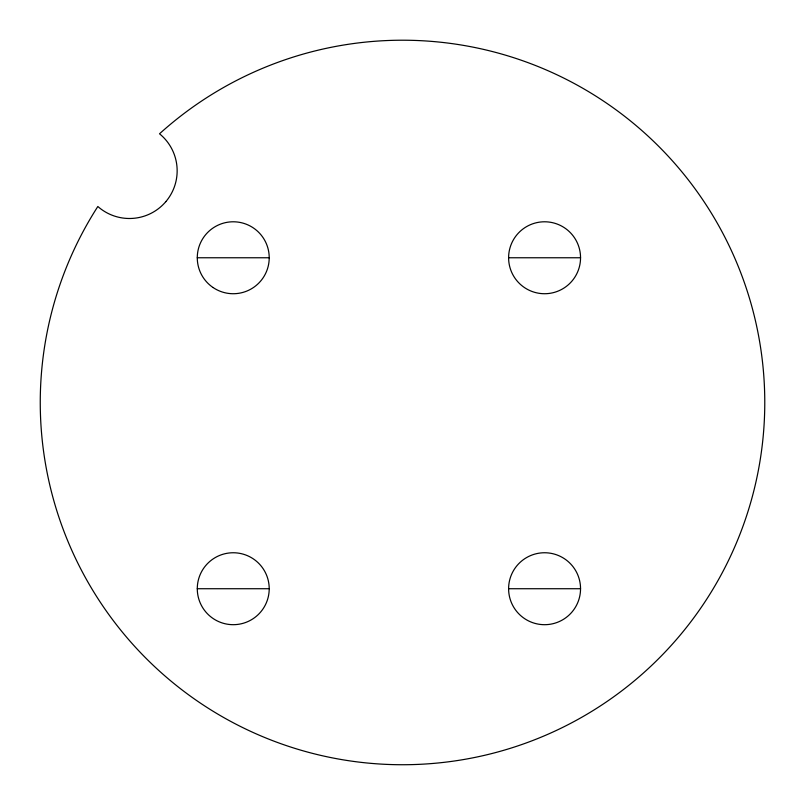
<?xml version="1.0" encoding="UTF-8"?>
<svg xmlns="http://www.w3.org/2000/svg" width="805" height="805" viewBox="0 0 805 805"><rect width="100%" height="100%" fill="white"/><g stroke="black" fill="none" stroke-linecap="round" stroke-linejoin="round"><path stroke-width="1.21" d="M197.275 257.761L269.212 257.761M508.609 257.761L580.546 257.761A35.963 35.963 0 0 1 526.591 288.904A35.963 35.963 0 0 1 526.591 226.608A35.963 35.963 0 0 1 580.546 257.761M197.275 588.727L269.212 588.727A35.963 35.963 0 0 1 215.267 619.87A35.963 35.963 0 0 1 215.267 557.573A35.963 35.963 0 0 1 269.212 588.727M508.609 588.727L580.546 588.727A35.963 35.963 0 0 1 526.591 619.87A35.963 35.963 0 0 1 526.591 557.573A35.963 35.963 0 0 1 580.546 588.727M165.83 201.653A47.676 47.676 0 0 0 159.521 133.791A362.27 362.27 0 0 1 748.64 295.556A362.27 362.27 0 0 1 353.395 761.389A362.27 362.27 0 0 1 97.838 206.493A47.676 47.676 0 0 0 165.83 201.653M213.033 287.506A35.963 35.963 0 0 0 269.122 260.377A35.963 35.963 0 0 0 217.581 225.38A35.963 35.963 0 0 0 213.033 287.506"/></g></svg>
